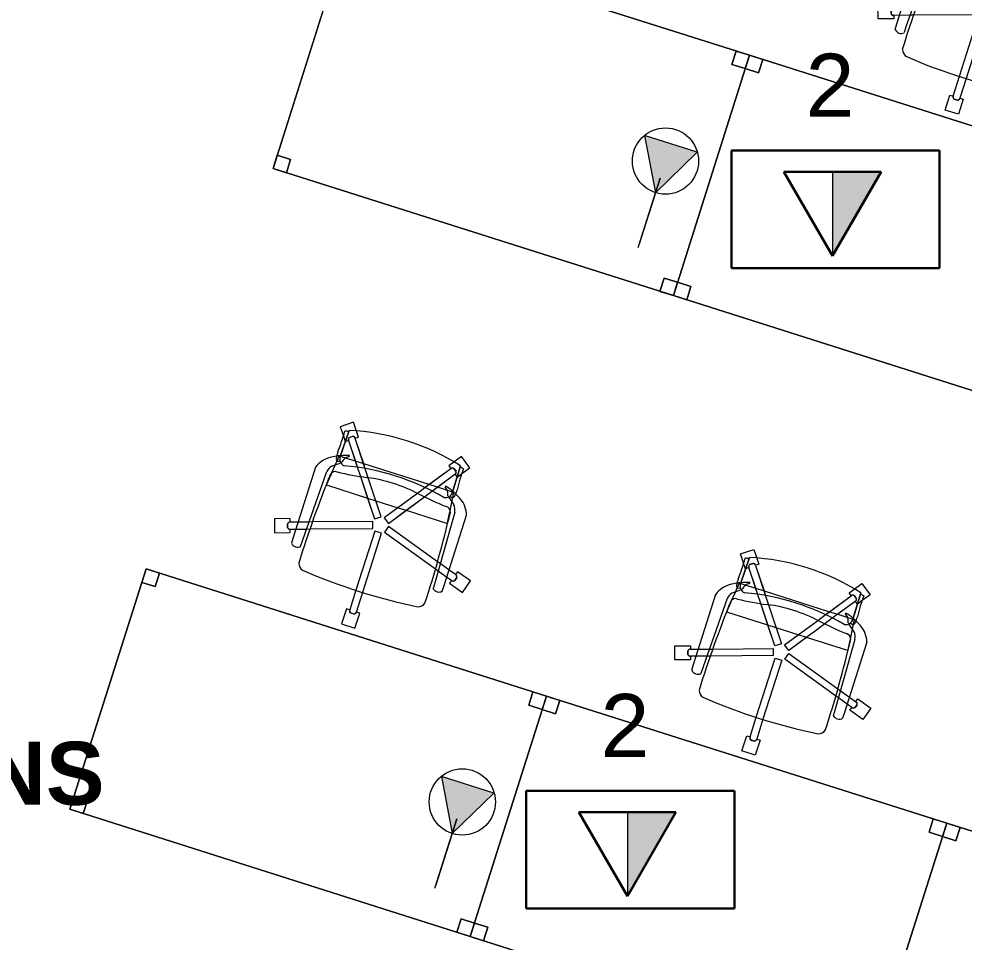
# Model space of a CAD drawing. Header units: inches. Extents: x 385 to 2249, y -1781 to -36.
# Drawn here: x 1451.6 to 1586.6, y -580.9 to -449.1 of the extents above; entities that cross this region are included whole.
import ezdxf

# ---------------------------------------------------------------- set-up
doc = ezdxf.new("R2010")
doc.units = ezdxf.units.IN
doc.header["$MEASUREMENT"] = 0
for name, color, linetype, lineweight in [('A-ANNO-NOTE', 131, 'Continuous', 30), ('A-AREA-IDEN', 2, 'Continuous', 9), ('I-FURN', 30, 'Continuous', 9)]:
    doc.layers.add(name, color=color, linetype=linetype, lineweight=lineweight)
doc.styles.add('Swis721 Lt BT', font='swissl.ttf', dxfattribs={"height": 9})
doc.styles.add('Swis721 Lt BT_B', font='', dxfattribs={"height": 9})
doc.styles.get('Swis721 Lt BT_B').set_extended_font_data('Swis721 Lt BT', bold=True)

# ---------------------------------------------------------------- blocks, each defined once
blk = doc.blocks.new('Rectangular Table - Rectangular Table-5809079-Level 5 POWER _ SIGNAL')
at = {"layer": 'I-FURN'}
for p, q in [((-28, 18), (-30, 18)), ((-30, 18), (-30, 16)), ((-30, 16), (-30, 18)), ((-30, 18), (-28, 18)), ((30, 18), (-30, 18)), ((-30, 18), (-30, -18)), ((-30, -18), (-30, 18)), ((-30, 18), (30, 18)), ((-28, 16), (-28, 18)), ((-28, 18), (-28, 16)), ((28, 18), (28, 16)), ((30, 18), (28, 18)), ((28, 18), (30, 18)), ((28, 16), (28, 18)), ((30, 16), (30, 18)), ((30, 18), (30, 16)), ((30, -18), (30, 18)), ((30, 18), (30, -18)), ((-30, 16), (-28, 16)), ((-28, 16), (-30, 16)), ((28, 16), (30, 16)), ((30, 16), (28, 16)), ((-28, -16), (-30, -16)), ((-30, -16), (-30, -18)), ((-30, -18), (-30, -16)), ((-30, -16), (-28, -16)), ((-28, -18), (-28, -16)), ((-28, -16), (-28, -18)), ((30, -16), (28, -16)), ((28, -16), (28, -18)), ((28, -18), (28, -16)), ((28, -16), (30, -16)), ((30, -18), (30, -16)), ((30, -16), (30, -18)), ((-30, -18), (-28, -18)), ((-28, -18), (-30, -18)), ((-30, -18), (30, -18)), ((30, -18), (-30, -18)), ((28, -18), (30, -18)), ((30, -18), (28, -18))]:
    blk.add_line(p, q, dxfattribs=at)
blk = doc.blocks.new('F-Haworth_Chair_X99-Seminar - X99 Advanced Seminar Chair-V86-Level 5 POWER _ SIGNAL')
at = {"layer": 'I-FURN'}
for p, q in [((-1, 15.13), (1, 15.13)), ((-1, 12.88), (-1, 15.13)), ((-1, 15.13), (1, 15.13)), ((-1, 12.88), (-1, 15.13)), ((1, 15.13), (1, 12.88)), ((1, 15.13), (1, 12.88)), ((-0.52, 12.88), (-1, 12.88)), ((-0.52, 12.88), (-1, 12.88)), ((-0.5, 9.91), (-0.5, 12.88)), ((-0.5, 9.91), (-0.5, 12.88)), ((0.26, 13.26), (-0.26, 13.26)), ((0.26, 13.26), (-0.26, 13.26)), ((-0.25, 13.25), (0.25, 13.25)), ((-0.25, 13.25), (0.25, 13.25)), ((0.5, 12.88), (0.5, 9.91)), ((0.5, 12.88), (0.5, 9.91)), ((1, 12.88), (0.52, 12.88)), ((1, 12.88), (0.52, 12.88)), ((-0.5, 1.08), (-0.5, 9.91)), ((-0.5, 1.08), (-0.5, 9.91)), ((0.5, 9.91), (0.5, 1.08)), ((0.5, 9.91), (0.5, 1.08)), ((-14.69, 3.72), (-14.08, 5.62)), ((-14.69, 3.72), (-14.08, 5.62)), ((-14.08, 5.62), (-11.94, 4.93)), ((-14.08, 5.62), (-11.94, 4.93)), ((-11.32, 5.48), (-11.3, 6.32)), ((-11.32, -5.06), (-11.32, 5.48)), ((-9.92, 6.36), (-9.92, 5.36)), ((9.92, 5.36), (9.92, 6.36)), ((11.3, 6.32), (11.32, 5.48)), ((11.32, 5.48), (11.32, -5.06)), ((11.94, 4.93), (14.08, 5.62)), ((11.94, 4.93), (14.08, 5.62)), ((14.08, 5.62), (14.69, 3.72)), ((14.08, 5.62), (14.69, 3.72)), ((-12.53, 4.34), (-12.69, 3.85)), ((-12.53, 4.34), (-12.69, 3.85)), ((-12.68, 3.86), (-12.52, 4.33)), ((-12.68, 3.86), (-12.52, 4.33)), ((-11.94, 4.93), (-12.09, 4.47)), ((-11.94, 4.93), (-12.09, 4.47)), ((-12.09, 4.45), (-11.32, 4.21)), ((-12.09, 4.45), (-11.32, 4.21)), ((-11.32, 4.21), (-9.86, 3.73)), ((-11.32, 4.21), (-9.86, 3.73)), ((-9.92, 5.36), (-9.57, -4.97)), ((9.57, -4.97), (9.92, 5.36)), ((9.86, 3.73), (11.32, 4.21)), ((9.86, 3.73), (11.32, 4.21)), ((11.32, 4.21), (12.09, 4.45)), ((11.32, 4.21), (12.09, 4.45)), ((12.09, 4.47), (11.94, 4.93)), ((12.09, 4.47), (11.94, 4.93)), ((12.52, 4.33), (12.68, 3.86)), ((12.52, 4.33), (12.68, 3.86)), ((12.69, 3.85), (12.53, 4.34)), ((12.69, 3.85), (12.53, 4.34)), ((-12.55, 3.03), (-14.69, 3.72)), ((-12.55, 3.03), (-14.69, 3.72)), ((-12.4, 3.49), (-12.55, 3.03)), ((-12.4, 3.49), (-12.55, 3.03)), ((-11.32, 3.15), (-12.4, 3.5)), ((-11.32, 3.15), (-12.4, 3.5)), ((-9.83, 2.67), (-11.32, 3.15)), ((-9.83, 2.67), (-11.32, 3.15)), ((-9.86, 3.73), (-9.38, 3.57)), ((-9.86, 3.73), (-9.38, 3.57)), ((-9.38, 3.57), (-0.87, 0.81)), ((-9.38, 3.57), (-0.87, 0.81)), ((0.87, 0.81), (9.38, 3.57)), ((0.87, 0.81), (9.38, 3.57)), ((9.38, 3.57), (9.86, 3.73)), ((9.38, 3.57), (9.86, 3.73)), ((11.32, 3.15), (9.83, 2.67)), ((11.32, 3.15), (9.83, 2.67)), ((12.4, 3.5), (11.32, 3.15)), ((12.4, 3.5), (11.32, 3.15)), ((12.55, 3.03), (12.4, 3.49)), ((12.55, 3.03), (12.4, 3.49)), ((14.69, 3.72), (12.55, 3.03)), ((14.69, 3.72), (12.55, 3.03)), ((-9.37, 2.52), (-9.83, 2.67)), ((-9.37, 2.52), (-9.83, 2.67)), ((-1.18, -0.14), (-9.37, 2.52)), ((-1.18, -0.14), (-9.37, 2.52)), ((9.37, 2.52), (1.18, -0.14)), ((9.37, 2.52), (1.18, -0.14)), ((9.83, 2.67), (9.37, 2.52)), ((9.83, 2.67), (9.37, 2.52)), ((-0.87, 0.81), (-1.18, -0.14)), ((-0.87, 0.81), (-1.18, -0.14)), ((0.5, 1.08), (-0.5, 1.08)), ((0.5, 1.08), (-0.5, 1.08)), ((1.18, -0.14), (0.87, 0.81)), ((1.18, -0.14), (0.87, 0.81)), ((-4.79, -5.75), (-1.04, -0.58)), ((-0.23, -1.17), (-3.68, -5.91)), ((-2.89, -3.12), (-1.04, -0.58)), ((-0.23, -1.17), (-1.65, -3.12)), ((-1.04, -0.58), (-0.23, -1.17)), ((-1.04, -0.58), (-0.23, -1.17)), ((0.23, -1.17), (1.04, -0.58)), ((0.23, -1.17), (1.04, -0.58)), ((1.65, -3.12), (0.23, -1.17)), ((3.68, -5.91), (0.23, -1.17)), ((1.04, -0.58), (2.89, -3.12)), ((1.04, -0.58), (3.5, -3.96)), ((-9.07, -3.12), (-2.89, -3.12)), ((-9.07, -3.2), (-9.07, -3.12)), ((-8.9, -4.8), (-9.07, -3.2)), ((-4.79, -5.75), (-2.89, -3.12)), ((-1.65, -3.12), (-3.68, -5.91)), ((-2.89, -3.12), (-1.65, -3.12)), ((-1.65, -3.12), (1.65, -3.12)), ((1.65, -3.12), (2.89, -3.12)), ((3.68, -5.91), (1.65, -3.12)), ((2.89, -3.12), (9.07, -3.12)), ((2.89, -3.12), (3.5, -3.96)), ((3.51, -3.98), (4.79, -5.75)), ((3.51, -3.98), (4.79, -5.75)), ((9.07, -3.2), (8.9, -4.8)), ((9.07, -3.12), (9.07, -3.2)), ((-8.88, -4.99), (-8.89, -4.91)), ((-8.75, -6.22), (-8.88, -4.99)), ((8.88, -4.99), (8.75, -6.22)), ((8.89, -4.91), (8.88, -4.99)), ((-9.13, -5.92), (-8.07, -6.77)), ((-8.68, -6.87), (-8.75, -6.22)), ((-5.57, -6.82), (-4.79, -5.75)), ((-5.57, -6.82), (-4.79, -5.75)), ((-3.68, -5.91), (-4.47, -7.01)), ((-3.68, -5.91), (-4.47, -7.01)), ((4.47, -7.01), (3.68, -5.91)), ((4.47, -7.01), (3.68, -5.91)), ((4.79, -5.75), (5.57, -6.82)), ((4.79, -5.75), (5.57, -6.82)), ((8.07, -6.77), (9.13, -5.92)), ((8.75, -6.22), (8.68, -6.87)), ((-8.62, -7.42), (-8.68, -6.87)), ((-8.6, -7.6), (-8.62, -7.43)), ((-8.61, -6.81), (-8.23, -6.95)), ((-8.49, -7.6), (-8.56, -7.6)), ((-8.42, -7.57), (-8.34, -11.37)), ((-8.34, -11.52), (-8.42, -7.57)), ((-7.65, -7.6), (-8.4, -7.6)), ((-8.03, -6.81), (-7.95, -6.87)), ((-7.97, -10.12), (-5.57, -6.82)), ((-7.97, -10.12), (-6.14, -7.6)), ((-6.14, -7.6), (-7.65, -7.6)), ((-7.18, -7.99), (-7.21, -8.13)), ((-4.47, -7.01), (-7.16, -10.71)), ((-4.9, -7.6), (-7.16, -10.71)), ((-6.14, -7.6), (-5.57, -6.82)), ((-4.9, -7.6), (-6.14, -7.6)), ((-4.47, -7.01), (-4.9, -7.6)), ((4.9, -7.6), (-4.9, -7.6)), ((4.9, -7.6), (4.47, -7.01)), ((7.16, -10.71), (4.47, -7.01)), ((6.14, -7.6), (4.9, -7.6)), ((7.16, -10.71), (4.9, -7.6)), ((5.57, -6.82), (6.14, -7.6)), ((5.57, -6.82), (7.97, -10.12)), ((7.65, -7.6), (6.14, -7.6)), ((6.14, -7.6), (7.97, -10.12)), ((7.21, -8.13), (7.18, -7.99)), ((8.4, -7.6), (7.65, -7.6)), ((7.95, -6.87), (8.07, -6.77)), ((8.23, -6.95), (8.61, -6.81)), ((8.34, -11.37), (8.42, -7.57)), ((8.42, -7.57), (8.34, -11.52)), ((8.56, -7.6), (8.49, -7.6)), ((8.62, -7.43), (8.6, -7.6)), ((8.68, -6.91), (8.62, -7.42)), ((-9.7, -11.65), (-8.88, -10.52)), ((-9.7, -11.65), (-8.88, -10.52)), ((-8.88, -10.52), (-8.38, -9.83)), ((-8.88, -10.52), (-8.38, -9.83)), ((-8.38, -9.83), (-7.99, -10.11)), ((-8.38, -9.83), (-7.99, -10.11)), ((-8, -10.58), (-7.59, -10.88)), ((-8, -10.58), (-7.59, -10.88)), ((-7.59, -10.87), (-7.99, -10.57)), ((-7.59, -10.87), (-7.99, -10.57)), ((-7.15, -10.72), (-6.76, -11)), ((-7.15, -10.72), (-6.76, -11)), ((6.76, -11), (7.15, -10.72)), ((6.76, -11), (7.15, -10.72)), ((7.99, -10.57), (7.59, -10.87)), ((7.99, -10.57), (7.59, -10.87)), ((7.59, -10.88), (8, -10.58)), ((7.59, -10.88), (8, -10.58)), ((7.99, -10.11), (8.38, -9.83)), ((7.99, -10.11), (8.38, -9.83)), ((8.38, -9.83), (8.88, -10.52)), ((8.38, -9.83), (8.88, -10.52)), ((8.88, -10.52), (9.7, -11.65)), ((8.88, -10.52), (9.7, -11.65)), ((-8.08, -12.82), (-9.7, -11.65)), ((-8.08, -12.82), (-9.7, -11.65)), ((-7.29, -11.74), (-8.08, -12.82)), ((-7.29, -11.74), (-8.08, -12.82)), ((-6.76, -11), (-7.29, -11.74)), ((-6.76, -11), (-7.29, -11.74)), ((7.29, -11.74), (6.76, -11)), ((7.29, -11.74), (6.76, -11)), ((8.08, -12.82), (7.29, -11.74)), ((8.08, -12.82), (7.29, -11.74)), ((9.7, -11.65), (8.08, -12.82)), ((9.7, -11.65), (8.08, -12.82))]:
    blk.add_line(p, q, dxfattribs=at)
for centre, radius, start, end in [((-0.11, 12.88), 0.407, 111.1651, 180.8349), ((-0.11, 12.88), 0.407, 111.1651, 180.8349), ((-0.09, 12.88), 0.406, 112.6199, 180), ((-0.09, 12.88), 0.406, 166.524, 180), ((-0.09, 12.88), 0.406, 126.0959, 166.524), ((-0.09, 12.88), 0.406, 112.6199, 126.0959), ((0.09, 12.88), 0.406, 53.9041, 67.3801), ((0.09, 12.88), 0.406, 0, 67.3801), ((0.11, 12.88), 0.407, 359.1651, 68.8349), ((0.11, 12.88), 0.407, 359.1651, 68.8349), ((0.09, 12.88), 0.406, 0, 53.9041), ((-8.21, 8.28), 1.31, 110.0433, 159.9567), ((0, -75.01), 84.96, 84.1475, 95.8525), ((8.21, 8.28), 1.31, 20.0433, 69.9567), ((144.06, 7.32), 153.52, 179.4749, 184.5213), ((-144.06, 7.32), 153.52, 355.4787, 0.5251), ((-10.58, 5.68), 0.956, 45.8901, 138.1099), ((10.58, 5.68), 0.956, 41.8901, 134.1099), ((-12.22, 4.09), 0.407, 71.1651, 140.8349), ((-12.22, 4.09), 0.407, 71.1651, 140.8349), ((-12.22, 4.07), 0.406, 85.476, 139.3801), ((-12.22, 4.07), 0.406, 72, 139.3801), ((-12.22, 4.07), 0.406, 72, 85.476), ((12.22, 4.09), 0.407, 39.1651, 108.8349), ((12.22, 4.09), 0.407, 39.1651, 108.8349), ((12.22, 4.07), 0.406, 81.0479, 108), ((12.22, 4.07), 0.406, 40.6199, 108), ((12.22, 4.07), 0.406, 40.6199, 81.0479), ((-12.28, 3.88), 0.407, 183.1651, 252.8349), ((-12.28, 3.88), 0.407, 183.1651, 252.8349), ((-12.27, 3.89), 0.406, 184.6199, 198.0959), ((-12.27, 3.89), 0.406, 184.6199, 252), ((-12.27, 3.89), 0.406, 198.0959, 238.524), ((-12.27, 3.89), 0.406, 238.524, 252), ((12.27, 3.89), 0.406, 288, 355.3801), ((12.28, 3.88), 0.407, 287.1651, 356.8349), ((12.28, 3.88), 0.407, 287.1651, 356.8349), ((12.27, 3.89), 0.406, 288, 341.9041), ((12.27, 3.89), 0.406, 341.9041, 355.3801), ((-7.87, -3.92), 3.63, 198.1789, 238.0478), ((-8.18, -4.9), 1.39, 182.8013, 227.1078), ((-8.24, -4.59), 0.763, 194.2338, 275.7662), ((-11.32, -48.08), 42.84, 79.9767, 85.7699), ((11.32, -48.08), 42.84, 94.2301, 100.0233), ((8.24, -4.59), 0.763, 264.2338, 345.7662), ((8.18, -4.9), 1.39, 312.8922, 357.1987), ((7.87, -3.92), 3.63, 301.9522, 341.8211), ((-7.37, -7.55), 1.05, 95.9554, 181.1786), ((0, 26.49), 33.83, 257.2285, 282.7715), ((0, 15.97), 22.19, 259.9767, 280.0233), ((7.37, -7.55), 1.05, 358.8214, 84.0446), ((-4.71, 1.15), 9.61, 238.0478, 243.9964), ((-5.2, -7.86), 3.74, 170.0936, 184.0143), ((-4.71, 1.15), 9.61, 243.9964, 246.4906), ((-8.28, -7.33), 0.613, 122.5427, 170.0936), ((-4.71, 1.15), 9.61, 246.6393, 247.073), ((-7.37, -7.55), 1.05, 145.2002, 181.1786), ((-4.71, 1.15), 9.61, 247.2631, 247.8171), ((-4.71, 1.15), 9.61, 248.1038, 254.9334), ((-6.55, -6.76), 1.38, 185.0878, 212.4248), ((-6.55, -6.76), 1.38, 214.0187, 242.9497), ((6.55, -6.76), 1.38, 297.0503, 325.9813), ((4.71, 1.15), 9.61, 285.0666, 292.7369), ((6.55, -6.76), 1.38, 327.5752, 354.9122), ((7.37, -7.55), 1.05, 358.8214, 34.7998), ((4.71, 1.15), 9.61, 292.927, 293.3607), ((4.71, 1.15), 9.61, 293.5094, 296.0036), ((8.28, -7.33), 0.613, 9.9064, 57.4573), ((5.2, -7.86), 3.74, 355.9857, 9.9064), ((4.71, 1.15), 9.61, 296.0036, 301.9522), ((-36.06, -10.03), 27.2, 357.4882, 4.0143), ((36.06, -10.03), 27.2, 175.9857, 182.5118), ((-7.66, -10.36), 0.407, 143.1651, 212.8349), ((-7.66, -10.36), 0.407, 143.1651, 212.8349), ((-7.64, -10.36), 0.406, 144, 211.3801), ((-7.64, -10.36), 0.406, 144, 211.3801), ((-7.49, -10.47), 0.406, 256.6199, 324), ((-7.48, -10.49), 0.407, 255.1651, 324.8349), ((-7.48, -10.49), 0.407, 255.1651, 324.8349), ((-7.49, -10.47), 0.406, 297.0479, 324), ((7.48, -10.49), 0.407, 215.1651, 284.8349), ((7.48, -10.49), 0.407, 215.1651, 284.8349), ((7.49, -10.47), 0.406, 216, 256.4281), ((7.49, -10.47), 0.406, 216, 283.3801), ((7.64, -10.36), 0.406, 328.6199, 36), ((7.64, -10.36), 0.406, 328.6199, 36), ((7.66, -10.36), 0.407, 327.1651, 36.8349), ((7.66, -10.36), 0.407, 327.1651, 36.8349), ((0, 20.73), 33.17, 254.4478, 255.4234), ((0, 20.29), 32.89, 255.304, 284.6925), ((-7.49, -10.47), 0.406, 256.6199, 297.0479), ((7.49, -10.47), 0.406, 256.4281, 283.3801), ((0, 20.73), 33.17, 284.5766, 285.5522)]:
    blk.add_arc(centre, radius, start, end, dxfattribs=at)
blk = doc.blocks.new('Rectangular Table - Rectangular Table-5809067-Level 5 POWER _ SIGNAL')
at = {"layer": 'I-FURN'}
for p, q in [((-28, 18), (-30, 18)), ((-30, 18), (-30, 16)), ((-30, 16), (-30, 18)), ((-30, 18), (-28, 18)), ((30, 18), (-30, 18)), ((-30, 18), (-30, -18)), ((-30, -18), (-30, 18)), ((-30, 18), (30, 18)), ((-28, 16), (-28, 18)), ((-28, 18), (-28, 16)), ((28, 18), (28, 16)), ((30, 18), (28, 18)), ((28, 18), (30, 18)), ((28, 16), (28, 18)), ((30, 16), (30, 18)), ((30, 18), (30, 16)), ((30, -18), (30, 18)), ((30, 18), (30, -18)), ((-30, 16), (-28, 16)), ((-28, 16), (-30, 16)), ((28, 16), (30, 16)), ((30, 16), (28, 16)), ((-28, -16), (-30, -16)), ((-30, -16), (-30, -18)), ((-30, -18), (-30, -16)), ((-30, -16), (-28, -16)), ((-28, -18), (-28, -16)), ((-28, -16), (-28, -18)), ((30, -16), (28, -16)), ((28, -16), (28, -18)), ((28, -18), (28, -16)), ((28, -16), (30, -16)), ((30, -18), (30, -16)), ((30, -16), (30, -18)), ((-30, -18), (-28, -18)), ((-28, -18), (-30, -18)), ((-30, -18), (30, -18)), ((30, -18), (-30, -18)), ((28, -18), (30, -18)), ((30, -18), (28, -18))]:
    blk.add_line(p, q, dxfattribs=at)
blk = doc.blocks.new('F-Haworth_Chair_X99-Seminar - X99 Advanced Seminar Chair-V91-Level 5 POWER _ SIGNAL')
at = {"layer": 'I-FURN'}
for p, q in [((-8.08, 12.82), (-9.7, 11.65)), ((-8.08, 12.82), (-9.7, 11.65)), ((-7.29, 11.74), (-8.08, 12.82)), ((-7.29, 11.74), (-8.08, 12.82)), ((8.08, 12.82), (7.29, 11.74)), ((8.08, 12.82), (7.29, 11.74)), ((9.7, 11.65), (8.08, 12.82)), ((9.7, 11.65), (8.08, 12.82)), ((-9.7, 11.65), (-8.88, 10.52)), ((-9.7, 11.65), (-8.88, 10.52)), ((-8.34, 11.52), (-8.42, 7.57)), ((-8.42, 7.57), (-8.34, 11.37)), ((-8, 10.58), (-7.59, 10.88)), ((-8, 10.58), (-7.59, 10.88)), ((-7.59, 10.87), (-7.99, 10.57)), ((-7.59, 10.87), (-7.99, 10.57)), ((-6.76, 11), (-7.29, 11.74)), ((-6.76, 11), (-7.29, 11.74)), ((-7.15, 10.72), (-6.76, 11)), ((-7.15, 10.72), (-6.76, 11)), ((7.29, 11.74), (6.76, 11)), ((7.29, 11.74), (6.76, 11)), ((6.76, 11), (7.15, 10.72)), ((6.76, 11), (7.15, 10.72)), ((7.59, 10.88), (8, 10.58)), ((7.59, 10.88), (8, 10.58)), ((7.99, 10.57), (7.59, 10.87)), ((7.99, 10.57), (7.59, 10.87)), ((8.42, 7.57), (8.34, 11.52)), ((8.34, 11.37), (8.42, 7.57)), ((8.88, 10.52), (9.7, 11.65)), ((8.88, 10.52), (9.7, 11.65)), ((-8.88, 10.52), (-8.38, 9.83)), ((-8.88, 10.52), (-8.38, 9.83)), ((-8.38, 9.83), (-7.99, 10.11)), ((-8.38, 9.83), (-7.99, 10.11)), ((-7.97, 10.12), (-6.14, 7.6)), ((-7.97, 10.12), (-5.57, 6.82)), ((-4.9, 7.6), (-7.16, 10.71)), ((-4.47, 7.01), (-7.16, 10.71)), ((7.16, 10.71), (4.47, 7.01)), ((7.16, 10.71), (4.9, 7.6)), ((5.57, 6.82), (7.97, 10.12)), ((6.14, 7.6), (7.97, 10.12)), ((7.99, 10.11), (8.38, 9.83)), ((7.99, 10.11), (8.38, 9.83)), ((8.38, 9.83), (8.88, 10.52)), ((8.38, 9.83), (8.88, 10.52)), ((-7.18, 7.99), (-7.21, 8.13)), ((7.21, 8.13), (7.18, 7.99)), ((-9.13, 5.92), (-8.07, 6.77)), ((-8.68, 6.87), (-8.75, 6.22)), ((-8.62, 7.42), (-8.68, 6.91)), ((-8.6, 7.6), (-8.62, 7.43)), ((-8.61, 6.81), (-8.23, 6.95)), ((-8.49, 7.6), (-8.56, 7.6)), ((-7.65, 7.6), (-8.4, 7.6)), ((-8.07, 6.77), (-7.95, 6.87)), ((-6.14, 7.6), (-7.65, 7.6)), ((-4.9, 7.6), (-6.14, 7.6)), ((-6.14, 7.6), (-5.57, 6.82)), ((-5.57, 6.82), (-4.79, 5.75)), ((-5.57, 6.82), (-4.79, 5.75)), ((4.9, 7.6), (-4.9, 7.6)), ((-4.47, 7.01), (-4.9, 7.6)), ((-3.68, 5.91), (-4.47, 7.01)), ((-3.68, 5.91), (-4.47, 7.01)), ((4.47, 7.01), (3.68, 5.91)), ((4.47, 7.01), (3.68, 5.91)), ((4.9, 7.6), (4.47, 7.01)), ((4.79, 5.75), (5.57, 6.82)), ((4.79, 5.75), (5.57, 6.82)), ((6.14, 7.6), (4.9, 7.6)), ((5.57, 6.82), (6.14, 7.6)), ((7.65, 7.6), (6.14, 7.6)), ((8.4, 7.6), (7.65, 7.6)), ((7.95, 6.87), (8.03, 6.81)), ((8.07, 6.77), (9.13, 5.92)), ((8.23, 6.95), (8.61, 6.81)), ((8.56, 7.6), (8.49, 7.6)), ((8.62, 7.43), (8.6, 7.6)), ((8.68, 6.87), (8.62, 7.42)), ((8.75, 6.22), (8.68, 6.87)), ((-8.75, 6.22), (-8.88, 4.99)), ((-4.79, 5.75), (-2.89, 3.12)), ((-4.79, 5.75), (-1.04, 0.58)), ((-1.65, 3.12), (-3.68, 5.91)), ((-0.23, 1.17), (-3.68, 5.91)), ((3.68, 5.91), (0.23, 1.17)), ((1.04, 0.58), (4.79, 5.75)), ((3.68, 5.91), (1.65, 3.12)), ((2.89, 3.12), (4.79, 5.75)), ((8.88, 4.99), (8.75, 6.22)), ((-11.32, 5.06), (-11.32, -5.48)), ((-9.92, -5.36), (-9.57, 4.97)), ((-8.9, 4.8), (-9.07, 3.2)), ((-8.88, 4.99), (-8.89, 4.91)), ((8.89, 4.91), (8.88, 4.99)), ((9.07, 3.2), (8.9, 4.8)), ((9.57, 4.97), (9.92, -5.36)), ((11.32, -5.48), (11.32, 5.06)), ((-9.07, 3.2), (-9.07, 3.12)), ((-9.07, 3.12), (-2.89, 3.12)), ((-2.89, 3.12), (-1.65, 3.12)), ((-2.89, 3.12), (-1.04, 0.58)), ((-1.65, 3.12), (1.65, 3.12)), ((-0.23, 1.17), (-1.65, 3.12)), ((1.65, 3.12), (0.23, 1.17)), ((1.04, 0.58), (2.89, 3.12)), ((1.65, 3.12), (2.89, 3.12)), ((2.89, 3.12), (9.07, 3.12)), ((9.07, 3.12), (9.07, 3.2)), ((-1.18, 0.14), (-9.37, -2.52)), ((-1.18, 0.14), (-9.37, -2.52)), ((-0.87, -0.81), (-1.18, 0.14)), ((-0.87, -0.81), (-1.18, 0.14)), ((-1.04, 0.58), (-0.23, 1.17)), ((-1.04, 0.58), (-0.23, 1.17)), ((0.23, 1.17), (1.04, 0.58)), ((0.23, 1.17), (1.04, 0.58)), ((1.18, 0.14), (0.87, -0.81)), ((1.18, 0.14), (0.87, -0.81)), ((9.37, -2.52), (1.18, 0.14)), ((9.37, -2.52), (1.18, 0.14)), ((-9.38, -3.57), (-0.87, -0.81)), ((-9.38, -3.57), (-0.87, -0.81)), ((-0.5, -1.08), (-0.5, -9.91)), ((0.5, -1.08), (-0.5, -1.08)), ((-0.5, -1.08), (-0.5, -9.91)), ((0.5, -1.08), (-0.5, -1.08)), ((0.5, -9.91), (0.5, -1.08)), ((0.5, -9.91), (0.5, -1.08)), ((0.87, -0.81), (9.38, -3.57)), ((0.87, -0.81), (9.38, -3.57)), ((-9.83, -2.67), (-11.32, -3.15)), ((-9.83, -2.67), (-11.32, -3.15)), ((-9.37, -2.52), (-9.83, -2.67)), ((-9.37, -2.52), (-9.83, -2.67)), ((9.83, -2.67), (9.37, -2.52)), ((9.83, -2.67), (9.37, -2.52)), ((11.32, -3.15), (9.83, -2.67)), ((11.32, -3.15), (9.83, -2.67)), ((-12.55, -3.03), (-14.69, -3.72)), ((-12.55, -3.03), (-14.69, -3.72)), ((-14.69, -3.72), (-14.08, -5.62)), ((-14.69, -3.72), (-14.08, -5.62)), ((-12.53, -4.34), (-12.69, -3.85)), ((-12.53, -4.34), (-12.69, -3.85)), ((-12.68, -3.86), (-12.52, -4.33)), ((-12.68, -3.86), (-12.52, -4.33)), ((-12.4, -3.49), (-12.55, -3.03)), ((-12.4, -3.49), (-12.55, -3.03)), ((-11.32, -3.15), (-12.4, -3.5)), ((-11.32, -3.15), (-12.4, -3.5)), ((-11.32, -4.21), (-9.86, -3.73)), ((-11.32, -4.21), (-9.86, -3.73)), ((-9.86, -3.73), (-9.38, -3.57)), ((-9.86, -3.73), (-9.38, -3.57)), ((9.38, -3.57), (9.86, -3.73)), ((9.38, -3.57), (9.86, -3.73)), ((9.86, -3.73), (11.32, -4.21)), ((9.86, -3.73), (11.32, -4.21)), ((12.4, -3.5), (11.32, -3.15)), ((12.4, -3.5), (11.32, -3.15)), ((12.55, -3.03), (12.4, -3.49)), ((12.55, -3.03), (12.4, -3.49)), ((12.52, -4.33), (12.68, -3.86)), ((12.52, -4.33), (12.68, -3.86)), ((12.69, -3.85), (12.53, -4.34)), ((12.69, -3.85), (12.53, -4.34)), ((14.69, -3.72), (12.55, -3.03)), ((14.69, -3.72), (12.55, -3.03)), ((14.08, -5.62), (14.69, -3.72)), ((14.08, -5.62), (14.69, -3.72)), ((-14.08, -5.62), (-11.94, -4.93)), ((-14.08, -5.62), (-11.94, -4.93)), ((-12.09, -4.45), (-11.32, -4.21)), ((-12.09, -4.45), (-11.32, -4.21)), ((-11.94, -4.93), (-12.09, -4.47)), ((-11.94, -4.93), (-12.09, -4.47)), ((-9.92, -6.36), (-9.92, -5.36)), ((9.92, -5.36), (9.92, -6.36)), ((11.32, -4.21), (12.09, -4.45)), ((11.32, -4.21), (12.09, -4.45)), ((12.09, -4.47), (11.94, -4.93)), ((12.09, -4.47), (11.94, -4.93)), ((11.94, -4.93), (14.08, -5.62)), ((11.94, -4.93), (14.08, -5.62)), ((-11.32, -5.48), (-11.3, -6.32)), ((11.3, -6.32), (11.32, -5.48)), ((-0.5, -9.91), (-0.5, -12.88)), ((-0.5, -9.91), (-0.5, -12.88)), ((0.5, -12.88), (0.5, -9.91)), ((0.5, -12.88), (0.5, -9.91)), ((-0.52, -12.88), (-1, -12.88)), ((-1, -12.88), (-1, -15.13)), ((-0.52, -12.88), (-1, -12.88)), ((-1, -12.88), (-1, -15.13)), ((0.26, -13.26), (-0.26, -13.26)), ((0.26, -13.26), (-0.26, -13.26)), ((-0.25, -13.25), (0.25, -13.25)), ((-0.25, -13.25), (0.25, -13.25)), ((1, -12.88), (0.52, -12.88)), ((1, -12.88), (0.52, -12.88)), ((1, -15.13), (1, -12.88)), ((1, -15.13), (1, -12.88)), ((-1, -15.13), (1, -15.13)), ((-1, -15.13), (1, -15.13))]:
    blk.add_line(p, q, dxfattribs=at)
for centre, radius, start, end in [((0, -20.29), 32.89, 75.3075, 104.696), ((-36.06, 10.03), 27.2, 355.9857, 2.5118), ((0, -20.73), 33.17, 104.5766, 105.5522), ((-7.48, 10.49), 0.407, 90.9009, 104.8349), ((-7.48, 10.49), 0.407, 35.1651, 104.8349), ((-7.49, 10.47), 0.406, 36, 103.3801), ((-7.49, 10.47), 0.406, 36, 103.3801), ((-7.48, 10.49), 0.407, 76.967, 90.9009), ((-7.48, 10.49), 0.407, 63.033, 76.967), ((-7.48, 10.49), 0.407, 35.1651, 63.033), ((7.48, 10.49), 0.407, 75.1651, 144.8349), ((7.48, 10.49), 0.407, 75.1651, 144.8349), ((7.49, 10.47), 0.406, 76.6199, 144), ((7.49, 10.47), 0.406, 117.0479, 144), ((7.49, 10.47), 0.406, 76.6199, 117.0479), ((0, -20.73), 33.17, 74.4478, 75.4234), ((36.06, 10.03), 27.2, 177.4882, 184.0143), ((-7.66, 10.36), 0.407, 147.1651, 175.033), ((-7.66, 10.36), 0.407, 147.1651, 216.8349), ((-7.66, 10.36), 0.407, 175.033, 188.967), ((-7.66, 10.36), 0.407, 188.967, 202.9009), ((-7.64, 10.36), 0.406, 148.6199, 216), ((-7.64, 10.36), 0.406, 148.6199, 216), ((-7.66, 10.36), 0.407, 202.9009, 216.8349), ((7.64, 10.36), 0.406, 324, 31.3801), ((7.64, 10.36), 0.406, 324, 17.9041), ((7.66, 10.36), 0.407, 323.1651, 32.8349), ((7.66, 10.36), 0.407, 323.1651, 32.8349), ((7.64, 10.36), 0.406, 17.9041, 31.3801), ((-5.2, 7.86), 3.74, 175.9857, 189.9064), ((-4.71, -1.15), 9.61, 105.0666, 112.7369), ((4.71, -1.15), 9.61, 67.2631, 74.9334), ((5.2, 7.86), 3.74, 350.0936, 4.0143), ((-7.87, 3.92), 3.63, 121.9522, 161.8211), ((-4.71, -1.15), 9.61, 116.0036, 121.9522), ((-4.71, -1.15), 9.61, 114.2641, 116.0036), ((-8.28, 7.33), 0.613, 189.9064, 237.4573), ((-4.71, -1.15), 9.61, 113.5094, 114.1846), ((-4.71, -1.15), 9.61, 112.927, 113.3607), ((-7.37, 7.55), 1.05, 178.8214, 214.7998), ((-7.37, 7.55), 1.05, 178.8214, 264.0446), ((-6.55, 6.76), 1.38, 147.5752, 174.9122), ((-6.55, 6.76), 1.38, 117.0503, 145.9813), ((0, -26.49), 33.83, 77.2285, 102.7715), ((6.55, 6.76), 1.38, 34.0187, 62.9497), ((7.37, 7.55), 1.05, 275.9554, 1.1786), ((6.55, 6.76), 1.38, 5.0878, 32.4248), ((7.37, 7.55), 1.05, 325.2002, 1.1786), ((4.71, -1.15), 9.61, 66.6393, 67.073), ((4.71, -1.15), 9.61, 63.9964, 66.4906), ((8.28, 7.33), 0.613, 302.5427, 350.0936), ((4.71, -1.15), 9.61, 58.0478, 63.9964), ((7.87, 3.92), 3.63, 18.1789, 58.0478), ((-8.18, 4.9), 1.39, 132.8922, 177.1987), ((-11.32, 48.08), 42.84, 274.2301, 280.0233), ((0, -15.97), 22.19, 79.9767, 100.0233), ((11.32, 48.08), 42.84, 259.9767, 265.7699), ((8.18, 4.9), 1.39, 2.8013, 47.1078), ((144.06, -7.32), 153.52, 175.4787, 180.5251), ((-8.24, 4.59), 0.763, 84.2338, 165.7662), ((8.24, 4.59), 0.763, 14.2338, 95.7662), ((-144.06, -7.32), 153.52, 359.4749, 4.5213), ((-12.28, -3.88), 0.407, 107.1651, 176.8349), ((-12.28, -3.88), 0.407, 107.1651, 176.8349), ((-12.27, -3.89), 0.406, 108, 175.3801), ((-12.27, -3.89), 0.406, 161.9041, 175.3801), ((-12.27, -3.89), 0.406, 121.476, 161.9041), ((-12.27, -3.89), 0.406, 108, 121.476), ((12.28, -3.88), 0.407, 3.1651, 72.8349), ((12.28, -3.88), 0.407, 3.1651, 72.8349), ((12.27, -3.89), 0.406, 45.0479, 72), ((12.27, -3.89), 0.406, 4.6199, 72), ((12.27, -3.89), 0.406, 4.6199, 45.0479), ((-12.22, -4.09), 0.407, 219.1651, 288.8349), ((-12.22, -4.09), 0.407, 219.1651, 288.8349), ((-12.22, -4.07), 0.406, 220.6199, 274.524), ((-12.22, -4.07), 0.406, 220.6199, 288), ((-12.22, -4.07), 0.406, 274.524, 288), ((12.22, -4.07), 0.406, 252, 319.3801), ((12.22, -4.09), 0.407, 251.1651, 320.8349), ((12.22, -4.09), 0.407, 251.1651, 320.8349), ((12.22, -4.07), 0.406, 252, 265.476), ((12.22, -4.07), 0.406, 265.476, 305.9041), ((12.22, -4.07), 0.406, 305.9041, 319.3801), ((-10.58, -5.68), 0.956, 221.8901, 314.1099), ((10.58, -5.68), 0.956, 225.8901, 318.1099), ((-8.21, -8.28), 1.31, 200.0433, 249.9567), ((8.21, -8.28), 1.31, 290.0433, 339.9567), ((0, 75.01), 84.96, 264.1475, 275.8525), ((-0.11, -12.88), 0.407, 179.1651, 248.8349), ((-0.11, -12.88), 0.407, 179.1651, 248.8349), ((-0.09, -12.88), 0.406, 180, 193.476), ((-0.09, -12.88), 0.406, 180, 247.3801), ((-0.09, -12.88), 0.406, 193.476, 233.9041), ((-0.09, -12.88), 0.406, 233.9041, 247.3801), ((0.09, -12.88), 0.406, 292.6199, 360), ((0.09, -12.88), 0.406, 292.6199, 306.0959), ((0.11, -12.88), 0.407, 291.1651, 0.8349), ((0.11, -12.88), 0.407, 291.1651, 0.8349), ((0.09, -12.88), 0.406, 306.0959, 346.524), ((0.09, -12.88), 0.406, 346.524, 360)]:
    blk.add_arc(centre, radius, start, end, dxfattribs=at)
blk = doc.blocks.new('F-Haworth_Chair_X99-Seminar - X99 Advanced Seminar Chair-V92-Level 5 POWER _ SIGNAL')
at = {"layer": 'I-FURN'}
for p, q in [((-1, 15.13), (1, 15.13)), ((-1, 12.88), (-1, 15.13)), ((-1, 15.13), (1, 15.13)), ((-1, 12.88), (-1, 15.13)), ((1, 15.13), (1, 12.88)), ((1, 15.13), (1, 12.88)), ((-0.52, 12.88), (-1, 12.88)), ((-0.52, 12.88), (-1, 12.88)), ((-0.5, 9.91), (-0.5, 12.88)), ((-0.5, 9.91), (-0.5, 12.88)), ((0.26, 13.26), (-0.26, 13.26)), ((0.26, 13.26), (-0.26, 13.26)), ((-0.25, 13.25), (0.25, 13.25)), ((-0.25, 13.25), (0.25, 13.25)), ((0.5, 12.88), (0.5, 9.91)), ((0.5, 12.88), (0.5, 9.91)), ((1, 12.88), (0.52, 12.88)), ((1, 12.88), (0.52, 12.88)), ((-0.5, 1.08), (-0.5, 9.91)), ((-0.5, 1.08), (-0.5, 9.91)), ((0.5, 9.91), (0.5, 1.08)), ((0.5, 9.91), (0.5, 1.08)), ((-14.69, 3.72), (-14.08, 5.62)), ((-14.69, 3.72), (-14.08, 5.62)), ((-14.08, 5.62), (-11.94, 4.93)), ((-14.08, 5.62), (-11.94, 4.93)), ((-11.32, 5.48), (-11.3, 6.32)), ((-11.32, -5.06), (-11.32, 5.48)), ((-9.92, 6.36), (-9.92, 5.36)), ((9.92, 5.36), (9.92, 6.36)), ((11.3, 6.32), (11.32, 5.48)), ((11.32, 5.48), (11.32, -5.06)), ((11.94, 4.93), (14.08, 5.62)), ((11.94, 4.93), (14.08, 5.62)), ((14.08, 5.62), (14.69, 3.72)), ((14.08, 5.62), (14.69, 3.72)), ((-12.53, 4.34), (-12.69, 3.85)), ((-12.53, 4.34), (-12.69, 3.85)), ((-12.68, 3.86), (-12.52, 4.33)), ((-12.68, 3.86), (-12.52, 4.33)), ((-11.94, 4.93), (-12.09, 4.47)), ((-11.94, 4.93), (-12.09, 4.47)), ((-12.09, 4.45), (-11.32, 4.21)), ((-12.09, 4.45), (-11.32, 4.21)), ((-11.32, 4.21), (-9.86, 3.73)), ((-11.32, 4.21), (-9.86, 3.73)), ((-9.92, 5.36), (-9.57, -4.97)), ((9.57, -4.97), (9.92, 5.36)), ((9.86, 3.73), (11.32, 4.21)), ((9.86, 3.73), (11.32, 4.21)), ((11.32, 4.21), (12.09, 4.45)), ((11.32, 4.21), (12.09, 4.45)), ((12.09, 4.47), (11.94, 4.93)), ((12.09, 4.47), (11.94, 4.93)), ((12.52, 4.33), (12.68, 3.86)), ((12.52, 4.33), (12.68, 3.86)), ((12.69, 3.85), (12.53, 4.34)), ((12.69, 3.85), (12.53, 4.34)), ((-12.55, 3.03), (-14.69, 3.72)), ((-12.55, 3.03), (-14.69, 3.72)), ((-12.4, 3.49), (-12.55, 3.03)), ((-12.4, 3.49), (-12.55, 3.03)), ((-11.32, 3.15), (-12.4, 3.5)), ((-11.32, 3.15), (-12.4, 3.5)), ((-9.83, 2.67), (-11.32, 3.15)), ((-9.83, 2.67), (-11.32, 3.15)), ((-9.86, 3.73), (-9.38, 3.57)), ((-9.86, 3.73), (-9.38, 3.57)), ((-9.38, 3.57), (-0.87, 0.81)), ((-9.38, 3.57), (-0.87, 0.81)), ((0.87, 0.81), (9.38, 3.57)), ((0.87, 0.81), (9.38, 3.57)), ((9.38, 3.57), (9.86, 3.73)), ((9.38, 3.57), (9.86, 3.73)), ((11.32, 3.15), (9.83, 2.67)), ((11.32, 3.15), (9.83, 2.67)), ((12.4, 3.5), (11.32, 3.15)), ((12.4, 3.5), (11.32, 3.15)), ((12.55, 3.03), (12.4, 3.49)), ((12.55, 3.03), (12.4, 3.49)), ((14.69, 3.72), (12.55, 3.03)), ((14.69, 3.72), (12.55, 3.03)), ((-9.37, 2.52), (-9.83, 2.67)), ((-9.37, 2.52), (-9.83, 2.67)), ((-1.18, -0.14), (-9.37, 2.52)), ((-1.18, -0.14), (-9.37, 2.52)), ((9.37, 2.52), (1.18, -0.14)), ((9.37, 2.52), (1.18, -0.14)), ((9.83, 2.67), (9.37, 2.52)), ((9.83, 2.67), (9.37, 2.52)), ((-0.87, 0.81), (-1.18, -0.14)), ((-0.87, 0.81), (-1.18, -0.14)), ((0.5, 1.08), (-0.5, 1.08)), ((0.5, 1.08), (-0.5, 1.08)), ((1.18, -0.14), (0.87, 0.81)), ((1.18, -0.14), (0.87, 0.81)), ((-0.23, -1.17), (-3.68, -5.91)), ((-3.48, -3.94), (-1.04, -0.58)), ((-2.89, -3.12), (-1.04, -0.58)), ((-0.23, -1.17), (-1.65, -3.12)), ((-1.04, -0.58), (-0.23, -1.17)), ((-1.04, -0.58), (-0.23, -1.17)), ((0.23, -1.17), (1.04, -0.58)), ((0.23, -1.17), (1.04, -0.58)), ((1.65, -3.12), (0.23, -1.17)), ((3.68, -5.91), (0.23, -1.17)), ((1.04, -0.58), (2.89, -3.12)), ((1.04, -0.58), (4.79, -5.75)), ((-9.07, -3.12), (-2.89, -3.12)), ((-9.07, -3.2), (-9.07, -3.12)), ((-8.9, -4.8), (-9.07, -3.2)), ((-4.79, -5.75), (-3.5, -3.96)), ((-4.79, -5.75), (-3.5, -3.96)), ((-1.65, -3.12), (-3.68, -5.91)), ((-3.48, -3.94), (-2.89, -3.12)), ((-2.89, -3.12), (-1.65, -3.12)), ((-1.65, -3.12), (1.65, -3.12)), ((1.65, -3.12), (2.89, -3.12)), ((3.68, -5.91), (1.65, -3.12)), ((2.89, -3.12), (9.07, -3.12)), ((2.89, -3.12), (4.79, -5.75)), ((9.07, -3.2), (8.9, -4.8)), ((9.07, -3.12), (9.07, -3.17)), ((-8.88, -4.99), (-8.89, -4.91)), ((-8.75, -6.22), (-8.88, -4.99)), ((8.88, -4.99), (8.75, -6.22)), ((8.89, -4.91), (8.88, -4.99)), ((-9.13, -5.92), (-8.07, -6.77)), ((-8.68, -6.87), (-8.75, -6.22)), ((-5.57, -6.82), (-4.79, -5.75)), ((-5.57, -6.82), (-4.79, -5.75)), ((-3.68, -5.91), (-4.47, -7.01)), ((-3.68, -5.91), (-4.47, -7.01)), ((4.47, -7.01), (3.68, -5.91)), ((4.47, -7.01), (3.68, -5.91)), ((4.79, -5.75), (5.57, -6.82)), ((4.79, -5.75), (5.57, -6.82)), ((8.07, -6.77), (9.13, -5.92)), ((8.75, -6.22), (8.68, -6.87)), ((-8.62, -7.42), (-8.68, -6.87)), ((-8.6, -7.6), (-8.62, -7.43)), ((-8.61, -6.81), (-8.23, -6.95)), ((-8.49, -7.6), (-8.56, -7.6)), ((-8.42, -7.57), (-8.34, -11.37)), ((-8.34, -11.52), (-8.42, -7.57)), ((-7.65, -7.6), (-8.4, -7.6)), ((-8.03, -6.81), (-7.95, -6.87)), ((-7.97, -10.12), (-5.57, -6.82)), ((-7.97, -10.12), (-6.14, -7.6)), ((-6.14, -7.6), (-7.65, -7.6)), ((-7.18, -7.99), (-7.21, -8.13)), ((-4.47, -7.01), (-7.16, -10.71)), ((-4.9, -7.6), (-7.16, -10.71)), ((-6.14, -7.6), (-5.57, -6.82)), ((-4.9, -7.6), (-6.14, -7.6)), ((-4.47, -7.01), (-4.9, -7.6)), ((4.9, -7.6), (-4.9, -7.6)), ((4.9, -7.6), (4.47, -7.01)), ((7.16, -10.71), (4.47, -7.01)), ((6.14, -7.6), (4.9, -7.6)), ((7.16, -10.71), (4.9, -7.6)), ((5.57, -6.82), (6.14, -7.6)), ((5.57, -6.82), (7.97, -10.12)), ((7.65, -7.6), (6.14, -7.6)), ((6.14, -7.6), (7.97, -10.12)), ((7.21, -8.13), (7.18, -7.99)), ((8.4, -7.6), (7.65, -7.6)), ((7.95, -6.87), (8.07, -6.77)), ((8.23, -6.95), (8.61, -6.81)), ((8.34, -11.37), (8.42, -7.57)), ((8.42, -7.57), (8.34, -11.52)), ((8.56, -7.6), (8.49, -7.6)), ((8.62, -7.43), (8.6, -7.6)), ((8.68, -6.91), (8.62, -7.42)), ((-9.7, -11.65), (-8.88, -10.52)), ((-9.7, -11.65), (-8.88, -10.52)), ((-8.88, -10.52), (-8.38, -9.83)), ((-8.88, -10.52), (-8.38, -9.83)), ((-8.38, -9.83), (-7.99, -10.11)), ((-8.38, -9.83), (-7.99, -10.11)), ((-8, -10.58), (-7.59, -10.88)), ((-8, -10.58), (-7.59, -10.88)), ((-7.59, -10.87), (-7.99, -10.57)), ((-7.59, -10.87), (-7.99, -10.57)), ((-7.15, -10.72), (-6.76, -11)), ((-7.15, -10.72), (-6.76, -11)), ((6.76, -11), (7.15, -10.72)), ((6.76, -11), (7.15, -10.72)), ((7.99, -10.57), (7.59, -10.87)), ((7.99, -10.57), (7.59, -10.87)), ((7.59, -10.88), (8, -10.58)), ((7.59, -10.88), (8, -10.58)), ((7.99, -10.11), (8.38, -9.83)), ((7.99, -10.11), (8.38, -9.83)), ((8.38, -9.83), (8.88, -10.52)), ((8.38, -9.83), (8.88, -10.52)), ((8.89, -10.53), (9.7, -11.65)), ((8.89, -10.53), (9.7, -11.65)), ((-8.08, -12.82), (-9.7, -11.65)), ((-8.08, -12.82), (-9.7, -11.65)), ((-7.29, -11.74), (-8.08, -12.82)), ((-7.29, -11.74), (-8.08, -12.82)), ((-6.76, -11), (-7.29, -11.74)), ((-6.76, -11), (-7.29, -11.74)), ((7.29, -11.74), (6.76, -11)), ((7.29, -11.74), (6.76, -11)), ((8.08, -12.82), (7.29, -11.74)), ((8.08, -12.82), (7.29, -11.74)), ((9.7, -11.65), (8.08, -12.82)), ((9.7, -11.65), (8.08, -12.82))]:
    blk.add_line(p, q, dxfattribs=at)
for centre, radius, start, end in [((-0.11, 12.88), 0.407, 111.1651, 180.8349), ((-0.11, 12.88), 0.407, 111.1651, 180.8349), ((-0.09, 12.88), 0.406, 112.6199, 180), ((-0.09, 12.88), 0.406, 166.524, 180), ((-0.09, 12.88), 0.406, 126.0959, 166.524), ((-0.09, 12.88), 0.406, 112.6199, 126.0959), ((0.09, 12.88), 0.406, 53.9041, 67.3801), ((0.09, 12.88), 0.406, 0, 67.3801), ((0.11, 12.88), 0.407, 359.1651, 68.8349), ((0.11, 12.88), 0.407, 359.1651, 68.8349), ((0.09, 12.88), 0.406, 0, 53.9041), ((-8.21, 8.28), 1.31, 110.0433, 159.9567), ((0, -75.01), 84.96, 84.1475, 95.8525), ((8.21, 8.28), 1.31, 20.0433, 69.9567), ((144.06, 7.32), 153.52, 179.4749, 184.5213), ((-144.06, 7.32), 153.52, 355.4787, 0.5251), ((-10.58, 5.68), 0.956, 45.8901, 138.1099), ((10.58, 5.68), 0.956, 41.8901, 134.1099), ((-12.22, 4.09), 0.407, 71.1651, 140.8349), ((-12.22, 4.09), 0.407, 71.1651, 140.8349), ((-12.22, 4.07), 0.406, 85.476, 139.3801), ((-12.22, 4.07), 0.406, 72, 139.3801), ((-12.22, 4.07), 0.406, 72, 85.476), ((12.22, 4.09), 0.407, 39.1651, 108.8349), ((12.22, 4.09), 0.407, 39.1651, 108.8349), ((12.22, 4.07), 0.406, 81.0479, 108), ((12.22, 4.07), 0.406, 40.6199, 108), ((12.22, 4.07), 0.406, 40.6199, 81.0479), ((-12.28, 3.88), 0.407, 183.1651, 252.8349), ((-12.28, 3.88), 0.407, 183.1651, 252.8349), ((-12.27, 3.89), 0.406, 184.6199, 198.0959), ((-12.27, 3.89), 0.406, 184.6199, 252), ((-12.27, 3.89), 0.406, 198.0959, 238.524), ((-12.27, 3.89), 0.406, 238.524, 252), ((12.27, 3.89), 0.406, 288, 355.3801), ((12.28, 3.88), 0.407, 287.1651, 356.8349), ((12.28, 3.88), 0.407, 287.1651, 356.8349), ((12.27, 3.89), 0.406, 288, 341.9041), ((12.27, 3.89), 0.406, 341.9041, 355.3801), ((-7.87, -3.92), 3.63, 198.1789, 238.0478), ((-8.18, -4.9), 1.39, 182.8013, 227.1078), ((-8.24, -4.59), 0.763, 194.2338, 275.7662), ((-11.32, -48.08), 42.84, 79.9767, 85.7699), ((11.32, -48.08), 42.84, 94.2301, 100.0233), ((8.24, -4.59), 0.763, 264.2338, 345.7662), ((8.18, -4.9), 1.39, 312.8922, 357.1987), ((7.87, -3.92), 3.63, 301.9522, 341.8211), ((-7.37, -7.55), 1.05, 95.9554, 181.1786), ((0, 26.49), 33.83, 257.2285, 282.7715), ((0, 15.97), 22.19, 259.9767, 280.0233), ((7.37, -7.55), 1.05, 358.8214, 84.0446), ((-4.71, 1.15), 9.61, 238.0478, 243.9964), ((-5.2, -7.86), 3.74, 170.0936, 184.0143), ((-4.71, 1.15), 9.61, 243.9964, 246.4906), ((-8.28, -7.33), 0.613, 122.5427, 170.0936), ((-4.71, 1.15), 9.61, 246.6393, 247.073), ((-7.37, -7.55), 1.05, 145.2002, 181.1786), ((-4.71, 1.15), 9.61, 247.2631, 254.9334), ((-6.55, -6.76), 1.38, 185.0878, 212.4248), ((-6.55, -6.76), 1.38, 214.0187, 242.9497), ((6.55, -6.76), 1.38, 297.0503, 325.9813), ((4.71, 1.15), 9.61, 285.0666, 292.7369), ((6.55, -6.76), 1.38, 327.5752, 354.9122), ((7.37, -7.55), 1.05, 358.8214, 34.7998), ((4.71, 1.15), 9.61, 292.927, 293.3607), ((4.71, 1.15), 9.61, 293.5094, 296.0036), ((8.28, -7.33), 0.613, 9.9064, 57.4573), ((5.2, -7.86), 3.74, 355.9857, 9.9064), ((4.71, 1.15), 9.61, 296.0036, 301.9522), ((-36.06, -10.03), 27.2, 357.4882, 4.0143), ((36.06, -10.03), 27.2, 175.9857, 182.5118), ((-7.66, -10.36), 0.407, 143.1651, 212.8349), ((-7.66, -10.36), 0.407, 171.033, 212.8349), ((-7.66, -10.36), 0.407, 143.1651, 171.033), ((-7.64, -10.36), 0.406, 144, 211.3801), ((-7.64, -10.36), 0.406, 144, 211.3801), ((-7.49, -10.47), 0.406, 256.6199, 324), ((-7.48, -10.49), 0.407, 255.1651, 324.8349), ((-7.49, -10.47), 0.406, 297.0479, 324), ((-7.48, -10.49), 0.407, 296.967, 310.9009), ((-7.48, -10.49), 0.407, 310.9009, 324.8349), ((7.48, -10.49), 0.407, 215.1651, 284.8349), ((7.48, -10.49), 0.407, 215.1651, 284.8349), ((7.49, -10.47), 0.406, 216, 256.4281), ((7.49, -10.47), 0.406, 216, 283.3801), ((7.64, -10.36), 0.406, 328.6199, 36), ((7.64, -10.36), 0.406, 328.6199, 36), ((7.66, -10.36), 0.407, 327.1651, 36.8349), ((7.66, -10.36), 0.407, 327.1651, 36.8349), ((0, 20.73), 33.17, 254.4478, 255.4234), ((0, 20.29), 32.89, 255.304, 284.6925), ((-7.49, -10.47), 0.406, 256.6199, 297.0479), ((-7.48, -10.49), 0.407, 255.1651, 269.0991), ((-7.48, -10.49), 0.407, 269.0991, 283.033), ((-7.48, -10.49), 0.407, 283.033, 296.967), ((7.49, -10.47), 0.406, 256.4281, 269.9041), ((7.49, -10.47), 0.406, 269.9041, 283.3801), ((0, 20.73), 33.17, 284.5766, 285.5522)]:
    blk.add_arc(centre, radius, start, end, dxfattribs=at)

msp = doc.modelspace()

# ---------------------------------------------------------------- hatches: boundary and pattern name
at = {"layer": 'A-ANNO-NOTE', "lineweight": 9}
for points in [[(1542.54, -473.97), (1548.52, -468.18), (1541, -465.79)], [(1567.85, -482.99), (1574.78, -470.99), (1567.85, -470.99), (1567.85, -471.06)], [(1513.51, -565.46), (1519.49, -559.68), (1511.97, -557.29)], [(1538.55, -574.4), (1545.47, -562.4), (1538.55, -562.4)]]:
    msp.add_hatch(color=256, dxfattribs=at).paths.add_polyline_path(points, flags=0)

# ---------------------------------------------------------------- linework, layer by layer
for p, q in [((1548.52, -468.18), (1541, -465.79)), ((1541, -465.79), (1542.54, -473.97)), ((1542.54, -473.97), (1548.52, -468.18)), ((1567.85, -470.99), (1567.85, -482.99)), ((1567.85, -482.99), (1574.78, -470.99)), ((1574.78, -470.99), (1567.85, -470.99)), ((1540.07, -481.76), (1543.21, -471.87)), ((1543.21, -471.87), (1540.21, -481.31)), ((1543.21, -471.87), (1541.64, -476.81)), ((1519.49, -559.68), (1511.97, -557.29)), ((1511.97, -557.29), (1513.51, -565.46)), ((1513.51, -565.46), (1519.49, -559.68)), ((1538.55, -562.4), (1538.55, -574.4)), ((1538.55, -574.4), (1545.47, -562.4)), ((1545.47, -562.4), (1538.55, -562.4)), ((1511.04, -573.25), (1514.18, -563.37)), ((1514.18, -563.37), (1511.18, -572.81)), ((1514.18, -563.37), (1512.61, -568.31))]:
    msp.add_line(p, q, dxfattribs=at)
at = {"layer": 'A-ANNO-NOTE'}
for p, q in [((1553.42, -467.93), (1583.13, -467.93)), ((1553.42, -484.74), (1553.42, -467.93)), ((1583.13, -467.93), (1583.13, -484.74)), ((1560.92, -470.99), (1574.78, -470.99)), ((1567.85, -482.99), (1560.92, -470.99)), ((1574.78, -470.99), (1567.85, -482.99)), ((1583.13, -484.74), (1553.42, -484.74)), ((1524.11, -559.34), (1553.83, -559.34)), ((1524.11, -576.16), (1524.11, -559.34)), ((1553.83, -559.34), (1553.83, -576.16)), ((1531.62, -562.4), (1545.47, -562.4)), ((1538.55, -574.4), (1531.62, -562.4)), ((1545.47, -562.4), (1538.55, -574.4)), ((1553.83, -576.16), (1524.11, -576.16))]:
    msp.add_line(p, q, dxfattribs=at)
at = {"layer": 'A-ANNO-NOTE', "lineweight": 9}
for centre in [(1543.99, -469.44), (1514.96, -560.94)]:
    msp.add_circle(centre, 4.73, dxfattribs=at)

# ---------------------------------------------------------------- block references
at = {"layer": 'I-FURN'}
for name, p, rotation in [('F-Haworth_Chair_X99-Seminar - X99 Advanced Seminar Chair-V86-Level 5 POWER _ SIGNAL', (1589.47, -448.04), 162.3961865743623), ('Rectangular Table - Rectangular Table-5809079-Level 5 POWER _ SIGNAL', (1521.96, -462.42), 342.3961865743626), ('Rectangular Table - Rectangular Table-5809067-Level 5 POWER _ SIGNAL', (1579.15, -480.56), 162.3961865743625), ('F-Haworth_Chair_X99-Seminar - X99 Advanced Seminar Chair-V91-Level 5 POWER _ SIGNAL', (1503.25, -521.4), 342.3961865743634), ('F-Haworth_Chair_X99-Seminar - X99 Advanced Seminar Chair-V92-Level 5 POWER _ SIGNAL', (1560.44, -539.54), 162.3961865743627), ('Rectangular Table - Rectangular Table-5809079-Level 5 POWER _ SIGNAL', (1492.93, -553.91), 342.3961865743631), ('Rectangular Table - Rectangular Table-5809067-Level 5 POWER _ SIGNAL', (1550.12, -572.06), 162.396186574363), ('Rectangular Table - Rectangular Table-5809079-Level 5 POWER _ SIGNAL', (1607.31, -590.21), 342.3961865743631)]:
    msp.add_blockref(name, p, dxfattribs=dict(at, rotation=rotation))

# ---------------------------------------------------------------- texts
at = {"layer": 'A-ANNO-NOTE', "lineweight": 9, "char_height": 9, "width": 8.181, "attachment_point": 1, "style": 'Swis721 Lt BT'}
for insert in [(1564.01, -454.11), (1534.71, -545.53)]:
    msp.add_mtext('2', dxfattribs=dict(at, insert=insert))
at = {"layer": 'A-AREA-IDEN', "insert": (1380.74, -552.35), "char_height": 9, "width": 96.96, "attachment_point": 1, "style": 'Swis721 Lt BT_B'}
msp.add_mtext('OPERATIONS', dxfattribs=at)

doc.saveas('drawing.dxf')
